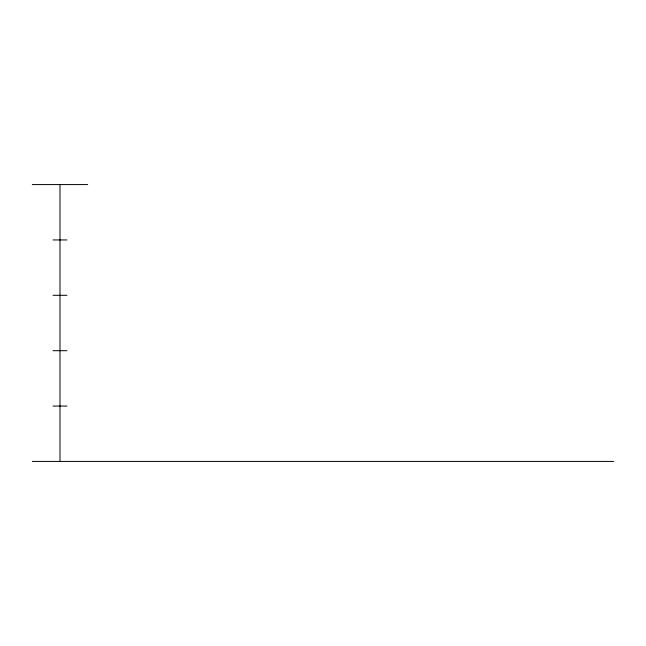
<?xml version="1.0" encoding="UTF-8"?>
<svg xmlns="http://www.w3.org/2000/svg" width="646" height="646" viewBox="0 0 646 646"><rect width="100%" height="100%" fill="white"/><g stroke="black" fill="none" stroke-linecap="round" stroke-linejoin="round"><path stroke-width="0.97" d="M32.3 184.57L87.67 184.57M53.061 239.941L66.909 239.941M53.061 295.311L66.909 295.311M53.061 350.689L66.909 350.689M53.061 406.059L66.909 406.059M32.3 461.43L613.7 461.43M59.989 184.57L59.989 461.43"/></g></svg>
